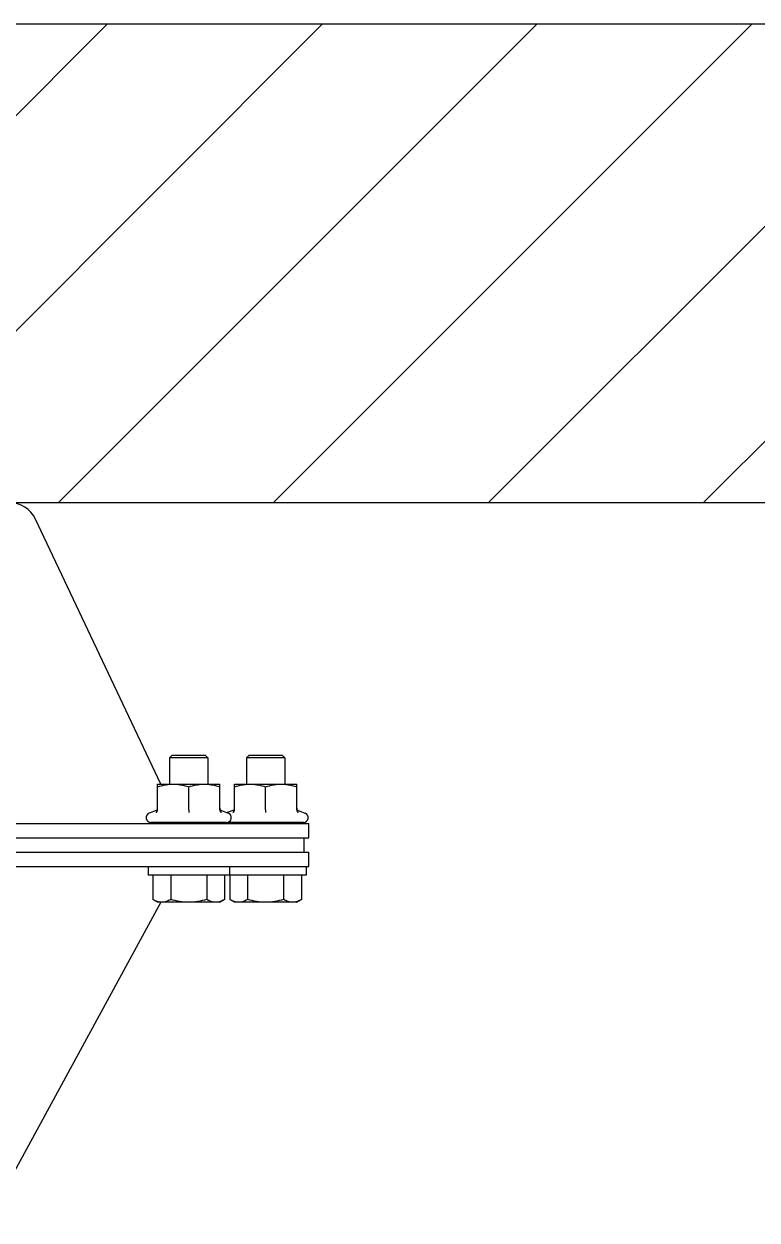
# Model space of a CAD drawing. Header units: millimetres. Extents: x 7589 to 12925, y 625 to 5429.
# Drawn here: x 11210.5 to 11363.7, y 1700.3 to 1950.2 of the extents above; entities that cross this region are included whole.
import ezdxf

# ---------------------------------------------------------------- set-up
doc = ezdxf.new("R2010")
doc.units = ezdxf.units.MM
doc.header["$LTSCALE"] = 307.34
doc.layers.get('0').update_dxf_attribs({"linetype": 'CONTINUOUS'})
doc.layers.add('02___PRT_ALL_AXES', color=7, linetype='CONTINUOUS')

msp = doc.modelspace()

# ---------------------------------------------------------------- hatches: boundary and pattern name
h = msp.add_hatch()
h.set_pattern_fill('ANSI31', color=0, scale=10)
h.set_pattern_definition([(45, (6654.64, 609.69), (-22.45064, 22.45064), [])])
h.paths.add_polyline_path([(10940.03798, 1950.15493), (10940.03798, 1850.15493), (11034.1168, 1850.15493), (11050.03798, 1850.15493), (11050.03798, 1950.15493)])
h.paths.add_polyline_path([(11050.03798, 1950.15493), (11050.03798, 1850.15493), (11160.03798, 1850.15493), (11160.03798, 1950.15493)])
edge = h.paths.add_edge_path()
edge.add_line((11393.40358, 1950.15493), (10827.61648, 1950.15493))
edge.add_line((10827.61648, 1950.15493), (10570.03802, 1950.15493))
edge.add_line((10570.03802, 1950.15493), (10570.03802, 1850.15493))
edge.add_line((10570.03802, 1850.15493), (10617.52017, 1850.15493))
edge.add_line((10617.52017, 1850.15493), (10860.07538, 1850.15493))
edge.add_line((10860.07538, 1850.15493), (10892.55583, 1850.15493))
edge.add_line((10892.55617, 1850.15493), (11207.52013, 1850.15493))
edge.add_line((11207.52013, 1850.15493), (11207.77895, 1850.15493))
edge.add_line((11207.77895, 1850.15493), (11393.40358, 1850.15493))
edge.add_line((11393.40358, 1850.15493), (11393.40358, 1893.09695))
edge.add_line((11393.40358, 1893.09695), (11393.40358, 1950.15493))

# ---------------------------------------------------------------- linework, layer by layer
at = {"color": 0}
msp.add_line((10008.76242, 1950.15493), (11393.40358, 1950.15493), dxfattribs=at)
at = {"color": 0, "linetype": 'Continuous'}
for p, q in [((11240.97656, 1796.85493), (11241.47656, 1797.35493)), ((11240.97656, 1796.85493), (11240.97656, 1791.35493)), ((11248.97656, 1796.85493), (11240.97656, 1796.85493)), ((11248.47656, 1797.35493), (11241.47656, 1797.35493)), ((11248.97656, 1796.85493), (11248.47656, 1797.35493)), ((11248.97656, 1796.85493), (11248.97656, 1791.35493)), ((11257.03798, 1796.85493), (11257.53798, 1797.35493)), ((11257.03798, 1796.85493), (11257.03798, 1791.35493)), ((11265.03798, 1796.85493), (11257.03798, 1796.85493)), ((11264.53798, 1797.35493), (11257.53798, 1797.35493)), ((11265.03798, 1796.85493), (11264.53798, 1797.35493)), ((11265.03798, 1796.85493), (11265.03798, 1791.35493)), ((11238.47669, 1785.96199), (11238.47656, 1791.35493)), ((11238.47656, 1791.35493), (11251.47656, 1791.35493)), ((11244.97682, 1785.96199), (11244.97682, 1790.77437)), ((11251.47669, 1785.96199), (11251.47656, 1791.35493)), ((11254.53811, 1785.96199), (11254.53798, 1791.35493)), ((11254.53798, 1791.35493), (11267.53798, 1791.35493)), ((11261.03824, 1785.96199), (11261.03824, 1790.77437)), ((11267.53811, 1785.96199), (11267.53798, 1791.35493)), ((11238.14742, 1785.83513), (11236.73019, 1785.3193)), ((11251.8057, 1785.83513), (11253.22293, 1785.3193)), ((11254.20884, 1785.83513), (11253.00727, 1785.3978)), ((11267.86712, 1785.83513), (11269.28435, 1785.3193)), ((11237.07656, 1783.18329), (11237.07656, 1783.35493)), ((11252.87656, 1783.35493), (11237.07656, 1783.35493)), ((11237.09323, 1783.35493), (11237.09296, 1783.35267)), ((11237.2243, 1783.35493), (11237.2243, 1783.15493)), ((11238.07363, 1783.35493), (11238.07363, 1783.15493)), ((11239.59867, 1783.35493), (11239.59867, 1783.15493)), ((11241.65014, 1783.35493), (11241.65014, 1783.15493)), ((11244.02722, 1783.35493), (11244.02722, 1783.15493)), ((11246.49723, 1783.35493), (11246.49723, 1783.15493)), ((11248.81838, 1783.35493), (11248.81838, 1783.15493)), ((11250.76347, 1783.35493), (11250.76347, 1783.15493)), ((11252.1421, 1783.35493), (11252.1421, 1783.15493)), ((11252.81931, 1783.35493), (11252.81931, 1783.15493)), ((11252.87656, 1783.18329), (11252.87656, 1783.35493)), ((11253.13798, 1783.18329), (11253.13798, 1783.35493)), ((11268.93798, 1783.35493), (11253.13798, 1783.35493)), ((11253.15465, 1783.35493), (11253.15437, 1783.35267)), ((11253.28571, 1783.35493), (11253.28571, 1783.15493)), ((11254.13505, 1783.35493), (11254.13505, 1783.15493)), ((11255.66009, 1783.35493), (11255.66009, 1783.15493)), ((11257.71156, 1783.35493), (11257.71156, 1783.15493)), ((11260.08864, 1783.35493), (11260.08864, 1783.15493)), ((11262.55865, 1783.35493), (11262.55865, 1783.15493)), ((11264.8798, 1783.35493), (11264.8798, 1783.15493)), ((11266.82489, 1783.35493), (11266.82489, 1783.15493)), ((11268.20351, 1783.35493), (11268.20351, 1783.15493)), ((11268.88073, 1783.35493), (11268.88073, 1783.15493)), ((11268.93798, 1783.18329), (11268.93798, 1783.35493)), ((11237.471, 1772.35493), (11237.471, 1767.25549)), ((11241.2237, 1772.35493), (11241.2237, 1767.25549)), ((11248.72925, 1772.35493), (11248.72925, 1767.25549)), ((11252.48211, 1772.35493), (11252.48211, 1767.25549)), ((11253.53242, 1772.35493), (11253.53242, 1767.25549)), ((11257.28511, 1772.35493), (11257.28511, 1767.25549)), ((11264.79067, 1772.35493), (11264.79067, 1767.25549)), ((11268.54353, 1772.35493), (11268.54353, 1767.25549)), ((11238.47656, 1766.67493), (11237.47106, 1767.25545)), ((11251.47656, 1766.67493), (11238.47656, 1766.67493)), ((11251.47656, 1766.67493), (11252.48205, 1767.25545)), ((11254.53798, 1766.67493), (11253.53248, 1767.25545)), ((11267.53798, 1766.67493), (11254.53798, 1766.67493)), ((11267.53798, 1766.67493), (11268.54347, 1767.25545))]:
    msp.add_line(p, q, dxfattribs=at)
for points in [[(11238.14759, 1785.83518), (11238.23252, 1785.87551), (11238.33379, 1785.95519), (11238.4113, 1786.05805), (11238.45996, 1786.17725), (11238.47656, 1786.30502)], [(11251.47656, 1786.30502), (11251.49316, 1786.17725), (11251.54181, 1786.05804), (11251.61932, 1785.95519), (11251.72059, 1785.87551), (11251.80553, 1785.83518)], [(11254.20901, 1785.83518), (11254.29394, 1785.87551), (11254.39521, 1785.95519), (11254.47272, 1786.05805), (11254.52138, 1786.17725), (11254.53798, 1786.30502)], [(11267.53798, 1786.30502), (11267.55458, 1786.17725), (11267.60323, 1786.05804), (11267.68074, 1785.95519), (11267.78201, 1785.87551), (11267.86695, 1785.83518)]]:
    msp.add_lwpolyline(points, dxfattribs=at)
for centre, radius, start, end in [((11237.07656, 1784.36765), 1.01272, 110, 270), ((11252.87656, 1784.36765), 1.01272, 270, 70), ((11268.93798, 1784.36765), 1.01272, 270, 70), ((11245.8692, 1784.15493), 1, 270, 306.8698976), ((11247.15111, 1784.72568), 1.56505, 285.1285844, 286.427399), ((11247.61113, 1784.15493), 1, 270, 306.8698976), ((11249.33813, 1784.64293), 1.488, 269.9962147, 271.670534), ((11249.33956, 1784.59637), 1.44142, 271.6677458, 273.9115257), ((11249.43762, 1784.15493), 1, 270, 306.8698976), ((11253.13798, 1784.36765), 1.01272, 262.5378299, 270), ((11261.93062, 1784.15493), 1, 270, 306.8698976), ((11263.21253, 1784.72568), 1.56505, 285.1285844, 286.427399), ((11263.67255, 1784.15493), 1, 270, 306.8698976), ((11265.39955, 1784.64293), 1.488, 269.9962147, 271.670534), ((11265.40098, 1784.59637), 1.44142, 271.6677458, 273.9115257), ((11265.49904, 1784.15493), 1, 270, 306.8698976)]:
    msp.add_arc(centre, radius, start, end, dxfattribs=at)
for points, knots in [([(11238.47669, 1790.77437), (11239.00239, 1790.9496), (11239.8062, 1791.16939), (11240.90078, 1791.32745), (11241.45176, 1791.35493), (11241.72676, 1791.35493)], [0, 0, 0, 0, 0.501596867, 0.751073435, 1, 1, 1, 1]), ([(11241.72676, 1791.35493), (11242.00176, 1791.35493), (11242.55274, 1791.32753), (11243.64733, 1791.16951), (11244.45112, 1790.9496), (11244.97682, 1790.77437)], [0, 0, 0, 0, 0.248926179, 0.49840194, 1, 1, 1, 1]), ([(11244.97682, 1790.77437), (11245.5025, 1790.9496), (11246.30628, 1791.16939), (11247.40081, 1791.32745), (11247.95177, 1791.35493), (11248.22676, 1791.35493)], [0, 0, 0, 0, 0.501597416, 0.751073799, 1, 1, 1, 1]), ([(11248.22676, 1791.35493), (11248.50175, 1791.35493), (11249.05271, 1791.32753), (11250.14726, 1791.16951), (11250.95101, 1790.9496), (11251.47669, 1790.77437)], [0, 0, 0, 0, 0.248925815, 0.49840139, 1, 1, 1, 1]), ([(11254.53811, 1790.77437), (11255.06381, 1790.9496), (11255.86762, 1791.16939), (11256.9622, 1791.32745), (11257.51318, 1791.35493), (11257.78818, 1791.35493)], [0, 0, 0, 0, 0.501596867, 0.751073435, 1, 1, 1, 1]), ([(11257.78818, 1791.35493), (11258.06318, 1791.35493), (11258.61416, 1791.32753), (11259.70875, 1791.16951), (11260.51254, 1790.9496), (11261.03824, 1790.77437)], [0, 0, 0, 0, 0.248926179, 0.49840194, 1, 1, 1, 1]), ([(11261.03824, 1790.77437), (11261.56392, 1790.9496), (11262.3677, 1791.16939), (11263.46223, 1791.32745), (11264.01319, 1791.35493), (11264.28818, 1791.35493)], [0, 0, 0, 0, 0.501597416, 0.751073799, 1, 1, 1, 1]), ([(11264.28818, 1791.35493), (11264.56316, 1791.35493), (11265.11413, 1791.32753), (11266.20868, 1791.16951), (11267.01243, 1790.9496), (11267.53811, 1790.77437)], [0, 0, 0, 0, 0.248925815, 0.49840139, 1, 1, 1, 1]), ([(11238.12482, 1785.44105), (11238.17305, 1785.46132), (11238.26587, 1785.51691), (11238.37906, 1785.63694), (11238.45715, 1785.78895), (11238.4767, 1785.90402), (11238.47669, 1785.96199)], [0, 0, 0, 0, 0.236814898, 0.482481017, 0.737629114, 1, 1, 1, 1]), ([(11244.97684, 1785.96221), (11244.97684, 1785.85477), (11244.97594, 1785.68104), (11244.97683, 1785.50732), (11244.97684, 1785.44104)], [0, 0, 0, 0, 0.618489697, 1, 1, 1, 1]), ([(11251.47669, 1785.96199), (11251.47668, 1785.90402), (11251.49625, 1785.78896), (11251.57434, 1785.63695), (11251.68752, 1785.51692), (11251.78034, 1785.46132), (11251.82858, 1785.44105)], [0, 0, 0, 0, 0.262370076, 0.517510589, 0.76317528, 1, 1, 1, 1]), ([(11254.18624, 1785.44105), (11254.23447, 1785.46132), (11254.32729, 1785.51691), (11254.44048, 1785.63694), (11254.51857, 1785.78895), (11254.53812, 1785.90402), (11254.53811, 1785.96199)], [0, 0, 0, 0, 0.236814898, 0.482481017, 0.737629114, 1, 1, 1, 1]), ([(11261.03826, 1785.96221), (11261.03826, 1785.85477), (11261.03736, 1785.68104), (11261.03825, 1785.50732), (11261.03826, 1785.44104)], [0, 0, 0, 0, 0.618489697, 1, 1, 1, 1]), ([(11267.53811, 1785.96199), (11267.5381, 1785.90402), (11267.55767, 1785.78896), (11267.63576, 1785.63695), (11267.74894, 1785.51692), (11267.84176, 1785.46132), (11267.88999, 1785.44105)], [0, 0, 0, 0, 0.262370076, 0.517510589, 0.76317528, 1, 1, 1, 1]), ([(11237.09296, 1783.35267), (11237.08873, 1783.31762), (11237.08205, 1783.26132), (11237.07656, 1783.2047), (11237.07656, 1783.18325)], [0, 0, 0, 0, 0.621958647, 1, 1, 1, 1]), ([(11237.63758, 1783.35493), (11237.61567, 1783.32309), (11237.57187, 1783.26759), (11237.48631, 1783.18986), (11237.41028, 1783.15493), (11237.36425, 1783.15493)], [0, 0, 0, 0, 0.33281063, 0.603700742, 1, 1, 1, 1]), ([(11238.90032, 1783.35493), (11238.82406, 1783.29074), (11238.66222, 1783.19182), (11238.4756, 1783.15493), (11238.38964, 1783.15493)], [0, 0, 0, 0, 0.536927915, 1, 1, 1, 1]), ([(11240.75785, 1783.35493), (11240.65162, 1783.28734), (11240.42383, 1783.18761), (11240.17835, 1783.15493), (11240.05979, 1783.15493)], [0, 0, 0, 0, 0.515026758, 1, 1, 1, 1]), ([(11243.02833, 1783.35493), (11242.90354, 1783.28566), (11242.63467, 1783.18581), (11242.35114, 1783.15493), (11242.21124, 1783.15493)], [0, 0, 0, 0, 0.50499978, 1, 1, 1, 1]), ([(11245.48952, 1783.35493), (11245.42447, 1783.31987), (11245.15413, 1783.20006), (11244.85433, 1783.15493), (11244.63337, 1783.15493)], [0, 0, 0, 0, 0.250617832, 1, 1, 1, 1]), ([(11247.55956, 1783.21487), (11247.52153, 1783.20459), (11247.36714, 1783.16897), (11247.20806, 1783.15493), (11247.0891, 1783.15493)], [0, 0, 0, 0, 0.248784805, 1, 1, 1, 1]), ([(11250.02526, 1783.35493), (11249.93998, 1783.29529), (11249.74933, 1783.20258), (11249.54197, 1783.16544), (11249.43789, 1783.15831)], [0, 0, 0, 0, 0.499372913, 1, 1, 1, 1]), ([(11251.65582, 1783.35493), (11251.59077, 1783.28941), (11251.43414, 1783.18464), (11251.24964, 1783.15493), (11251.16004, 1783.15493)], [0, 0, 0, 0, 0.507493356, 1, 1, 1, 1]), ([(11252.63256, 1783.35493), (11252.61804, 1783.32325), (11252.58685, 1783.26703), (11252.52488, 1783.20088), (11252.45328, 1783.16241), (11252.40195, 1783.15493), (11252.37676, 1783.15493)], [0, 0, 0, 0, 0.304126906, 0.556517708, 0.780208765, 1, 1, 1, 1]), ([(11253.15437, 1783.35267), (11253.15015, 1783.31762), (11253.14347, 1783.26132), (11253.13798, 1783.2047), (11253.13798, 1783.18325)], [0, 0, 0, 0, 0.621958647, 1, 1, 1, 1]), ([(11253.699, 1783.35493), (11253.67709, 1783.32309), (11253.63328, 1783.26759), (11253.54773, 1783.18986), (11253.4717, 1783.15493), (11253.42567, 1783.15493)], [0, 0, 0, 0, 0.33281063, 0.603700742, 1, 1, 1, 1]), ([(11254.96174, 1783.35493), (11254.88548, 1783.29074), (11254.72364, 1783.19182), (11254.53702, 1783.15493), (11254.45106, 1783.15493)], [0, 0, 0, 0, 0.536927915, 1, 1, 1, 1]), ([(11256.81927, 1783.35493), (11256.71304, 1783.28734), (11256.48525, 1783.18761), (11256.23977, 1783.15493), (11256.12121, 1783.15493)], [0, 0, 0, 0, 0.515026758, 1, 1, 1, 1]), ([(11259.08975, 1783.35493), (11258.96496, 1783.28566), (11258.69609, 1783.18581), (11258.41256, 1783.15493), (11258.27266, 1783.15493)], [0, 0, 0, 0, 0.50499978, 1, 1, 1, 1]), ([(11261.55094, 1783.35493), (11261.48589, 1783.31987), (11261.21555, 1783.20006), (11260.91575, 1783.15493), (11260.69479, 1783.15493)], [0, 0, 0, 0, 0.250617832, 1, 1, 1, 1]), ([(11263.62098, 1783.21487), (11263.58295, 1783.20459), (11263.42856, 1783.16897), (11263.26948, 1783.15493), (11263.15052, 1783.15493)], [0, 0, 0, 0, 0.248784805, 1, 1, 1, 1]), ([(11266.08668, 1783.35493), (11266.0014, 1783.29529), (11265.81075, 1783.20258), (11265.60339, 1783.16544), (11265.49931, 1783.15831)], [0, 0, 0, 0, 0.499372913, 1, 1, 1, 1]), ([(11267.71723, 1783.35493), (11267.65219, 1783.28941), (11267.49556, 1783.18464), (11267.31106, 1783.15493), (11267.22146, 1783.15493)], [0, 0, 0, 0, 0.507493356, 1, 1, 1, 1]), ([(11268.69398, 1783.35493), (11268.67946, 1783.32325), (11268.64827, 1783.26703), (11268.5863, 1783.20088), (11268.5147, 1783.16241), (11268.46337, 1783.15493), (11268.43818, 1783.15493)], [0, 0, 0, 0, 0.304126906, 0.556517708, 0.780208765, 1, 1, 1, 1]), ([(11239.34735, 1766.67493), (11239.18821, 1766.67493), (11238.86622, 1766.70293), (11238.22282, 1766.86515), (11237.76556, 1767.08542), (11237.47106, 1767.25545)], [0, 0, 0, 0, 0.240594631, 0.485881976, 1, 1, 1, 1]), ([(11241.2237, 1767.25549), (11240.9292, 1767.08545), (11240.47188, 1766.86529), (11239.8285, 1766.70301), (11239.5065, 1766.67493), (11239.34735, 1766.67493)], [0, 0, 0, 0, 0.514108398, 0.759401562, 1, 1, 1, 1]), ([(11244.97647, 1766.67493), (11244.34209, 1766.67493), (11243.07144, 1766.7868), (11241.83341, 1767.07948), (11241.2237, 1767.25549)], [0, 0, 0, 0, 0.499908745, 1, 1, 1, 1]), ([(11248.72925, 1767.25549), (11248.11953, 1767.07948), (11246.88153, 1766.78667), (11245.61085, 1766.67493), (11244.97647, 1766.67493)], [0, 0, 0, 0, 0.500091423, 1, 1, 1, 1]), ([(11250.60568, 1766.67493), (11250.44653, 1766.67493), (11250.12451, 1766.70293), (11249.48107, 1766.86516), (11249.02377, 1767.08545), (11248.72925, 1767.25549)], [0, 0, 0, 0, 0.240595263, 0.485882957, 1, 1, 1, 1]), ([(11252.48211, 1767.25549), (11252.1876, 1767.08545), (11251.73026, 1766.86529), (11251.08685, 1766.70301), (11250.76483, 1766.67493), (11250.60568, 1766.67493)], [0, 0, 0, 0, 0.51410682, 0.759400505, 1, 1, 1, 1]), ([(11255.40877, 1766.67493), (11255.24963, 1766.67493), (11254.92763, 1766.70293), (11254.28424, 1766.86515), (11253.82698, 1767.08542), (11253.53248, 1767.25545)], [0, 0, 0, 0, 0.240594631, 0.485881976, 1, 1, 1, 1]), ([(11257.28511, 1767.25549), (11256.99062, 1767.08545), (11256.5333, 1766.86529), (11255.88992, 1766.70301), (11255.56791, 1766.67493), (11255.40877, 1766.67493)], [0, 0, 0, 0, 0.514108398, 0.759401562, 1, 1, 1, 1]), ([(11261.03789, 1766.67493), (11260.40351, 1766.67493), (11259.13286, 1766.7868), (11257.89483, 1767.07948), (11257.28511, 1767.25549)], [0, 0, 0, 0, 0.499908745, 1, 1, 1, 1]), ([(11264.79067, 1767.25549), (11264.18095, 1767.07948), (11262.94295, 1766.78667), (11261.67227, 1766.67493), (11261.03789, 1766.67493)], [0, 0, 0, 0, 0.500091423, 1, 1, 1, 1]), ([(11266.6671, 1766.67493), (11266.50795, 1766.67493), (11266.18593, 1766.70293), (11265.54249, 1766.86516), (11265.08519, 1767.08545), (11264.79067, 1767.25549)], [0, 0, 0, 0, 0.240595263, 0.485882957, 1, 1, 1, 1]), ([(11268.54353, 1767.25549), (11268.24902, 1767.08545), (11267.79168, 1766.86529), (11267.14827, 1766.70301), (11266.82625, 1766.67493), (11266.6671, 1766.67493)], [0, 0, 0, 0, 0.51410682, 0.759400505, 1, 1, 1, 1])]:
    msp.add_open_spline(points, degree=3, knots=knots, dxfattribs=at)
for points in [[(11247.9005, 1783.35493), (11247.80433, 1783.29925), (11247.70029, 1783.25595), (11247.5937, 1783.22452)], [(11263.96191, 1783.35493), (11263.86575, 1783.29925), (11263.76171, 1783.25595), (11263.65512, 1783.22452)]]:
    msp.add_open_spline(points, degree=3, dxfattribs=at)
at = {"layer": '02___PRT_ALL_AXES', "color": 0, "linetype": 'Continuous'}
for p, q in [((10892.55583, 1850.15493), (11393.40358, 1850.15493)), ((11239.15583, 1791.35493), (11212.94308, 1846.72233)), ((10830.03798, 1783.15493), (11270.03798, 1783.15493)), ((11270.03798, 1780.15493), (11270.03798, 1783.15493)), ((10830.03798, 1780.15493), (11270.03798, 1780.15493)), ((11269.03798, 1780.15493), (11269.03798, 1777.15493)), ((10830.03338, 1777.15493), (11270.04258, 1777.15493)), ((11270.04258, 1774.15493), (11270.04258, 1777.15493)), ((10830.03338, 1774.15493), (11270.04258, 1774.15493)), ((11236.47656, 1774.15493), (11236.47656, 1772.35493)), ((11253.47656, 1774.15493), (11253.47656, 1772.35493)), ((11269.53798, 1774.15493), (11269.53798, 1772.35493)), ((11269.53798, 1772.35493), (11236.47656, 1772.35493)), ((11239.12281, 1766.67493), (11203.00226, 1700.28738))]:
    msp.add_line(p, q, dxfattribs=at)
msp.add_arc((11207.52013, 1844.15493), 6, 25.3344115, 90, dxfattribs=at)

doc.saveas('drawing.dxf')
